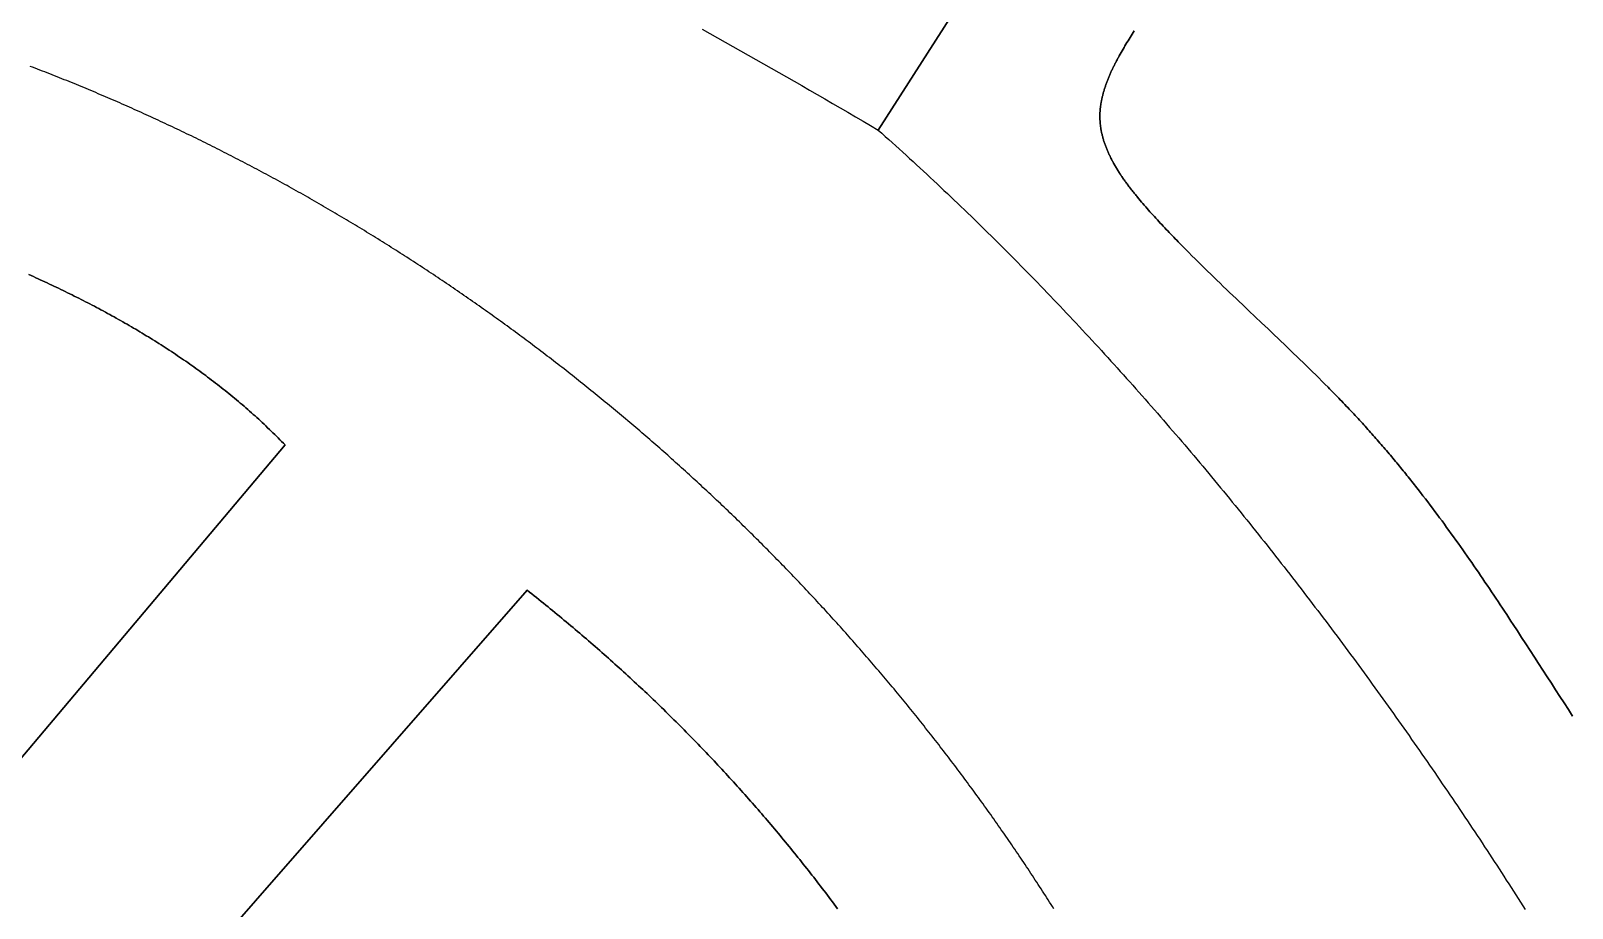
# Model space of a CAD drawing. Header units: millimetres. Extents: x -97041 to 275168, y -12500 to 263793.
# Drawn here: x 86904 to 124307, y 129724 to 151008 of the extents above; entities that cross this region are included whole.
import ezdxf

# ---------------------------------------------------------------- set-up
doc = ezdxf.new("R2010")
doc.units = ezdxf.units.MM
doc.layers.add('CLOSED_AREAS', color=7, linetype='Continuous')
doc.layers.add('REGION_HOLES', color=7, linetype='Continuous')

msp = doc.modelspace()

# ---------------------------------------------------------------- linework, layer by layer
at = {"layer": 'CLOSED_AREAS'}
for points in [[(103195.826, 151047.732), (103382.642, 150943.799), (103569.354, 150839.614), (103755.964, 150735.181), (103942.472, 150630.502), (104128.879, 150525.58), (104315.186, 150420.418), (104501.395, 150315.017), (104687.506, 150209.381), (104873.521, 150103.512), (105059.44, 149997.412), (105245.265, 149891.085), (105430.996, 149784.532), (105616.636, 149677.757), (105802.184, 149570.762), (105987.642, 149463.549), (106173.011, 149356.121), (106358.292, 149248.481), (106543.486, 149140.63), (106728.594, 149032.573), (106913.618, 148924.311), (107098.557, 148815.846), (107283.414, 148707.183), (107468.19, 148598.322), (134201.851, 190314.585)], [(134201.851, 190314.585), (107468.19, 148598.322), (107553.314, 148522.674), (107638.309, 148446.884), (107723.174, 148370.951), (107807.909, 148294.877), (107892.514, 148218.663), (107976.989, 148142.309), (108061.335, 148065.816), (108145.551, 147989.184), (108229.637, 147912.415), (108313.593, 147835.508), (108397.419, 147758.466), (108481.116, 147681.288), (108564.684, 147603.975), (108648.122, 147526.528), (108731.43, 147448.947), (108814.608, 147371.234), (108897.657, 147293.389), (108980.577, 147215.413), (109063.367, 147137.306), (109146.028, 147059.07), (109228.559, 146980.705), (109310.961, 146902.211), (109393.234, 146823.589), (109475.377, 146744.841), (109557.391, 146665.967), (109639.276, 146586.967), (109721.031, 146507.842), (109802.657, 146428.593), (109884.154, 146349.221), (109965.522, 146269.727), (110046.761, 146190.111), (110127.871, 146110.373), (110208.851, 146030.515), (110289.703, 145950.538), (110370.425, 145870.441), (110451.019, 145790.227), (110531.483, 145709.894), (110611.819, 145629.445), (110692.025, 145548.88), (110772.103, 145468.2), (110852.052, 145387.405), (110931.872, 145306.496), (111011.563, 145225.473), (111091.126, 145144.339), (111170.56, 145063.092), (111249.865, 144981.735), (111329.041, 144900.267), (111408.089, 144818.69), (111487.008, 144737.004), (111565.798, 144655.209), (111644.46, 144573.307), (111722.993, 144491.299), (111801.398, 144409.185), (111879.674, 144326.965), (111957.822, 144244.64), (112035.841, 144162.212), (112113.732, 144079.681), (112191.494, 143997.048), (112269.128, 143914.312), (112346.634, 143831.476), (112424.011, 143748.54), (112501.26, 143665.504), (112578.381, 143582.369), (112655.374, 143499.136), (112732.238, 143415.806), (112808.975, 143332.38), (112885.583, 143248.857), (112962.063, 143165.239), (113038.415, 143081.527), (113114.638, 142997.721), (113190.734, 142913.822), (113266.702, 142829.831), (113342.542, 142745.748), (113418.254, 142661.574), (113493.837, 142577.31), (113569.293, 142492.957), (113644.621, 142408.515), (113719.822, 142323.985), (113794.894, 142239.368), (113869.839, 142154.664), (113944.656, 142069.875), (114019.345, 141985), (114093.906, 141900.041), (114168.34, 141814.999), (114242.646, 141729.873), (114316.824, 141644.666), (114390.875, 141559.376), (114464.798, 141474.006), (114538.594, 141388.556), (114612.262, 141303.027), (114685.803, 141217.419), (114759.216, 141131.733), (114832.502, 141045.97), (114905.66, 140960.131), (114978.691, 140874.216), (115051.595, 140788.226), (115124.371, 140702.161), (115197.02, 140616.023), (115269.542, 140529.813), (115341.936, 140443.53), (115414.203, 140357.176), (115486.343, 140270.751), (115558.356, 140184.256), (115630.242, 140097.691), (115702.001, 140011.059), (115773.632, 139924.358), (115845.136, 139837.591), (115916.514, 139750.757), (115987.764, 139663.858), (116058.888, 139576.893), (116129.884, 139489.865), (116200.754, 139402.772), (116271.496, 139315.618), (116342.112, 139228.401), (116412.601, 139141.123), (116482.963, 139053.784), (116553.199, 138966.385), (116623.307, 138878.928), (116693.289, 138791.412), (116763.144, 138703.838), (116832.873, 138616.207), (116902.475, 138528.52), (116971.95, 138440.777), (117041.299, 138352.98), (117110.521, 138265.128), (117179.616, 138177.223), (117248.585, 138089.266), (117317.428, 138001.256), (117386.144, 137913.196), (117454.733, 137825.084), (117523.197, 137736.923), (117591.534, 137648.713), (117659.744, 137560.455), (117727.828, 137472.149), (117795.786, 137383.796), (117863.618, 137295.397), (117931.323, 137206.953), (117998.902, 137118.463), (118066.355, 137029.93), (118133.682, 136941.354), (118200.883, 136852.735), (118267.958, 136764.074), (118334.906, 136675.372), (118401.729, 136586.629), (118468.425, 136497.847), (118534.995, 136409.026), (118601.44, 136320.166), (118667.758, 136231.27), (118733.951, 136142.336), (118800.018, 136053.366), (118865.959, 135964.361), (118931.774, 135875.321), (118997.463, 135786.248), (119063.027, 135697.141), (119128.464, 135608.001), (119193.776, 135518.83), (119258.963, 135429.628), (119324.023, 135340.396), (119388.958, 135251.134), (119453.768, 135161.843), (119518.452, 135072.524), (119583.01, 134983.177), (119647.443, 134893.804), (119711.75, 134804.405), (119775.932, 134714.98), (119839.988, 134625.531), (119903.919, 134536.058), (119967.725, 134446.562), (120031.405, 134357.044), (120094.959, 134267.504), (120158.389, 134177.943), (120221.693, 134088.362), (120284.872, 133998.761), (120347.926, 133909.141), (120410.854, 133819.504), (120473.658, 133729.849), (120536.336, 133640.177), (120598.889, 133550.49), (120661.317, 133460.787), (120723.62, 133371.07), (120785.798, 133281.339), (120847.851, 133191.595), (120909.779, 133101.839), (120971.582, 133012.072), (121033.26, 132922.293), (121094.813, 132832.504), (121156.241, 132742.706), (121217.544, 132652.899), (121278.723, 132563.085), (121339.777, 132473.263), (121400.706, 132383.434), (121461.51, 132293.6), (121522.19, 132203.76), (121582.744, 132113.916), (121643.175, 132024.069), (121703.48, 131934.218), (121763.661, 131844.366), (121823.718, 131754.511), (121883.65, 131664.656), (121943.457, 131574.801), (122003.14, 131484.947), (122062.698, 131395.094), (122122.132, 131305.244), (122181.442, 131215.396), (122240.627, 131125.551), (122299.688, 131035.711), (122358.624, 130945.876), (122417.436, 130856.047), (122476.124, 130766.224), (122534.688, 130676.408), (122593.128, 130586.6), (122651.443, 130496.801), (122709.634, 130407.01), (122767.701, 130317.231), (122825.644, 130227.461), (122883.463, 130137.704), (122941.157, 130047.958), (122998.728, 129958.226), (123056.175, 129868.507), (123113.497, 129778.802), (123170.696, 129689.112)], [(124318.138, 134385.083), (124214.51, 134543.866), (124111.119, 134702.729), (124007.925, 134861.655), (123904.887, 135020.628), (123801.964, 135179.631), (123699.117, 135338.649), (123493.487, 135656.66), (123390.625, 135815.622), (123287.676, 135974.532), (123184.601, 136133.374), (123081.359, 136292.132), (122977.911, 136450.79), (122874.216, 136609.33), (122822.263, 136688.551), (122770.233, 136767.737), (122718.121, 136846.885), (122665.922, 136925.994), (122613.631, 137005.062), (122561.243, 137084.086), (122508.753, 137163.064), (122456.156, 137241.994), (122403.446, 137320.875), (122350.619, 137399.704), (122297.67, 137478.479), (122244.594, 137557.198), (122191.385, 137635.86), (122138.039, 137714.461), (122084.551, 137793.001), (122030.915, 137871.476), (121977.126, 137949.885), (121923.18, 138028.226), (121869.072, 138106.497), (121814.795, 138184.696), (121760.346, 138262.82), (121705.719, 138340.868), (121650.91, 138418.838), (121595.913, 138496.727), (121540.722, 138574.533), (121485.334, 138652.255), (121429.743, 138729.891), (121373.944, 138807.438), (121317.933, 138884.894), (121261.703, 138962.257), (121205.249, 139039.526), (121148.568, 139116.698), (121091.654, 139193.771), (121034.501, 139270.743), (120977.105, 139347.612), (120919.461, 139424.376), (120861.564, 139501.033), (120803.408, 139577.581), (120744.988, 139654.017), (120686.301, 139730.341), (120627.339, 139806.549), (120568.1, 139882.64), (120538.374, 139920.64), (120508.576, 139958.611), (120478.707, 139996.551), (120448.764, 140034.461), (120418.748, 140072.34), (120388.658, 140110.188), (120358.494, 140148.004), (120328.254, 140185.789), (120297.938, 140223.542), (120267.546, 140261.262), (120237.076, 140298.951), (120206.529, 140336.606), (120175.903, 140374.229), (120145.198, 140411.819), (120114.414, 140449.375), (120083.549, 140486.897), (120052.603, 140524.386), (120021.575, 140561.84), (119990.466, 140599.26), (119959.273, 140636.645), (119927.997, 140673.995), (119896.637, 140711.31), (119865.192, 140748.59), (119833.661, 140785.834), (119802.045, 140823.042), (119770.342, 140860.213), (119738.551, 140897.348), (119706.673, 140934.447), (119674.706, 140971.508), (119642.65, 141008.532), (119610.505, 141045.518), (119578.268, 141082.467), (119545.941, 141119.378), (119513.522, 141156.25), (119481.011, 141193.084), (119448.407, 141229.879), (119415.709, 141266.635), (119382.917, 141303.352), (119350.03, 141340.029), (119317.048, 141376.667), (119283.97, 141413.264), (119250.794, 141449.821), (119217.522, 141486.337), (119184.152, 141522.813), (119148.787, 141561.307), (119113.314, 141599.755), (119077.734, 141638.159), (119042.049, 141676.52), (119006.261, 141714.837), (118970.371, 141753.111), (118934.381, 141791.343), (118898.293, 141829.535), (118862.108, 141867.685), (118825.828, 141905.795), (118789.455, 141943.867), (118752.991, 141981.899), (118716.436, 142019.893), (118679.793, 142057.85), (118643.064, 142095.77), (118606.249, 142133.655), (118569.352, 142171.503), (118532.372, 142209.317), (118495.314, 142247.097), (118458.176, 142284.843), (118420.963, 142322.557), (118383.674, 142360.238), (118308.88, 142435.507), (118233.806, 142510.655), (118158.466, 142585.688), (118082.875, 142660.61), (118007.044, 142735.427), (117930.989, 142810.144), (117854.721, 142884.767), (117778.255, 142959.3), (117701.604, 143033.749), (117624.781, 143108.119), (117547.8, 143182.415), (117470.675, 143256.643), (117393.418, 143330.808), (117316.043, 143404.914), (117238.564, 143478.968), (117160.994, 143552.974), (117083.346, 143626.938), (116927.872, 143774.759), (116772.249, 143922.474), (116460.987, 144217.75), (116305.562, 144365.396), (116227.949, 144439.239), (116150.419, 144513.102), (116072.987, 144586.991), (115995.665, 144660.911), (115918.467, 144734.867), (115841.407, 144808.865), (115764.497, 144882.908), (115687.752, 144957.004), (115611.185, 145031.157), (115534.809, 145105.371), (115458.637, 145179.654), (115382.684, 145254.009), (115306.962, 145328.442), (115231.485, 145402.958), (115156.267, 145477.562), (115081.321, 145552.26), (115006.66, 145627.057), (114932.297, 145701.958), (114895.232, 145739.449), (114858.247, 145776.968), (114821.343, 145814.516), (114784.522, 145852.093), (114747.787, 145889.7), (114711.137, 145927.337), (114674.576, 145965.006), (114638.104, 146002.707), (114601.724, 146040.44), (114565.437, 146078.207), (114529.245, 146116.007), (114493.149, 146153.842), (114457.152, 146191.712), (114421.254, 146229.618), (114385.458, 146267.56), (114349.766, 146305.539), (114313.283, 146344.516), (114276.925, 146383.533), (114240.705, 146422.591), (114204.637, 146461.688), (114168.736, 146500.827), (114133.014, 146540.006), (114097.486, 146579.226), (114062.167, 146618.489), (114027.069, 146657.792), (113992.207, 146697.138), (113957.595, 146736.526), (113923.247, 146775.956), (113889.177, 146815.429), (113855.398, 146854.945), (113821.925, 146894.505), (113788.772, 146934.108), (113755.952, 146973.754), (113739.672, 146993.594), (113723.48, 147013.444), (113707.379, 147033.306), (113691.369, 147053.179), (113675.454, 147073.063), (113659.634, 147092.958), (113643.912, 147112.865), (113628.288, 147132.782), (113612.766, 147152.711), (113597.346, 147172.651), (113582.03, 147192.603), (113566.821, 147212.565), (113551.719, 147232.539), (113536.727, 147252.525), (113521.846, 147272.522), (113507.079, 147292.53), (113492.426, 147312.55), (113477.889, 147332.581), (113463.471, 147352.624), (113449.173, 147372.679), (113434.997, 147392.745), (113420.944, 147412.823), (113407.017, 147432.912), (113393.216, 147453.014), (113379.545, 147473.126), (113366.003, 147493.251), (113352.595, 147513.388), (113339.32, 147533.536), (113326.18, 147553.696), (113313.179, 147573.869), (113300.316, 147594.053), (113287.595, 147614.249), (113275.016, 147634.457), (113262.582, 147654.677), (113250.293, 147674.909), (113238.153, 147695.153), (113226.163, 147715.409), (113214.324, 147735.678), (113202.638, 147755.959), (113191.107, 147776.252), (113179.733, 147796.557), (113168.517, 147816.874), (113157.461, 147837.204), (113146.567, 147857.546), (113135.837, 147877.9), (113125.272, 147898.267), (113114.875, 147918.646), (113104.646, 147939.038), (113094.588, 147959.442), (113084.702, 147979.859), (113074.991, 148000.288), (113065.455, 148020.73), (113056.097, 148041.185), (113046.918, 148061.652), (113037.92, 148082.132), (113029.106, 148102.624), (113020.475, 148123.13), (113012.032, 148143.648), (113003.776, 148164.179), (112995.71, 148184.722), (112987.835, 148205.279), (112980.154, 148225.849), (112972.668, 148246.431), (112965.379, 148267.027), (112958.288, 148287.635), (112951.398, 148308.256), (112944.709, 148328.891), (112938.225, 148349.539), (112931.946, 148370.199), (112925.874, 148390.873), (112920.011, 148411.56), (112914.359, 148432.261), (112908.919, 148452.974), (112903.694, 148473.701), (112898.685, 148494.441), (112893.893, 148515.194), (112889.321, 148535.961), (112884.97, 148556.742), (112880.842, 148577.535), (112876.939, 148598.342), (112873.262, 148619.163), (112869.814, 148639.997), (112866.595, 148660.845), (112863.608, 148681.706), (112860.855, 148702.581), (112858.337, 148723.47), (112856.055, 148744.372), (112854.013, 148765.288), (112852.21, 148786.218), (112850.65, 148807.161), (112849.334, 148828.119), (112848.263, 148849.09), (112847.44, 148870.075), (112846.866, 148891.074), (112846.557, 148910.624), (112846.463, 148930.185), (112846.583, 148949.758), (112846.915, 148969.344), (112847.457, 148988.94), (112848.208, 149008.549), (112849.165, 149028.169), (112850.328, 149047.8), (112851.694, 149067.443), (112853.262, 149087.097), (112855.029, 149106.762), (112856.995, 149126.437), (112859.158, 149146.124), (112861.515, 149165.822), (112864.066, 149185.53), (112866.807, 149205.249), (112869.739, 149224.979), (112872.858, 149244.719), (112876.164, 149264.469), (112879.654, 149284.23), (112883.326, 149304.001), (112887.18, 149323.781), (112891.213, 149343.572), (112895.424, 149363.373), (112899.811, 149383.183), (112904.372, 149403.003), (112909.105, 149422.833), (112914.009, 149442.672), (112919.082, 149462.52), (112924.322, 149482.378), (112929.728, 149502.245), (112935.298, 149522.121), (112941.029, 149542.006), (112946.922, 149561.9), (112952.972, 149581.803), (112959.18, 149601.714), (112965.543, 149621.634), (112972.06, 149641.563), (112978.728, 149661.5), (112985.547, 149681.445), (112992.514, 149701.399), (112999.627, 149721.361), (113006.885, 149741.331), (113014.287, 149761.308), (113021.83, 149781.294), (113029.513, 149801.287), (113037.334, 149821.288), (113045.291, 149841.297), (113053.383, 149861.313), (113061.607, 149881.336), (113069.963, 149901.367), (113078.449, 149921.405), (113087.062, 149941.45), (113095.8, 149961.502), (113104.664, 149981.561), (113113.65, 150001.626), (113122.756, 150021.699), (113131.982, 150041.778), (113141.325, 150061.863), (113150.784, 150081.955), (113160.357, 150102.053), (113170.042, 150122.158), (113179.837, 150142.268), (113189.742, 150162.385), (113199.753, 150182.508), (113209.87, 150202.636), (113220.091, 150222.77), (113230.413, 150242.91), (113240.835, 150263.055), (113251.356, 150283.206), (113261.974, 150303.362), (113272.687, 150323.524), (113283.493, 150343.69), (113294.391, 150363.862), (113305.379, 150384.039), (113316.454, 150404.22), (113338.863, 150444.597), (113361.605, 150484.993), (113384.664, 150525.407), (113408.028, 150565.837), (113431.682, 150606.283), (113455.613, 150646.745), (113479.808, 150687.221), (113504.252, 150727.711), (113528.932, 150768.214), (113553.833, 150808.729), (113578.943, 150849.256), (113604.247, 150889.794), (113629.732, 150930.341), (113655.383, 150970.898), (113681.188, 151011.463)], [(113681.188, 151011.463), (113655.383, 150970.898), (113629.732, 150930.341), (113604.247, 150889.794), (113578.943, 150849.256), (113553.833, 150808.729), (113528.932, 150768.214), (113504.252, 150727.711), (113479.808, 150687.221), (113455.613, 150646.745), (113431.682, 150606.283), (113408.028, 150565.837), (113384.664, 150525.407), (113361.605, 150484.993), (113338.863, 150444.597), (113316.454, 150404.22), (113305.379, 150384.039), (113294.391, 150363.862), (113283.493, 150343.69), (113272.687, 150323.524), (113261.974, 150303.362), (113251.356, 150283.206), (113240.835, 150263.055), (113230.413, 150242.91), (113220.091, 150222.77), (113209.87, 150202.636), (113199.753, 150182.508), (113189.742, 150162.385), (113179.837, 150142.268), (113170.042, 150122.158), (113160.357, 150102.053), (113150.784, 150081.955), (113141.325, 150061.863), (113131.982, 150041.778), (113122.756, 150021.699), (113113.65, 150001.626), (113104.664, 149981.561), (113095.8, 149961.502), (113087.062, 149941.45), (113078.449, 149921.405), (113069.963, 149901.367), (113061.607, 149881.336), (113053.383, 149861.313), (113045.291, 149841.297), (113037.334, 149821.288), (113029.513, 149801.287), (113021.83, 149781.294), (113014.287, 149761.308), (113006.885, 149741.331), (112999.627, 149721.361), (112992.514, 149701.399), (112985.547, 149681.445), (112978.728, 149661.5), (112972.06, 149641.563), (112965.543, 149621.634), (112959.18, 149601.714), (112952.972, 149581.803), (112946.922, 149561.9), (112941.029, 149542.006), (112935.298, 149522.121), (112929.728, 149502.245), (112924.322, 149482.378), (112919.082, 149462.52), (112914.009, 149442.672), (112909.105, 149422.833), (112904.372, 149403.003), (112899.811, 149383.183), (112895.424, 149363.373), (112891.213, 149343.572), (112887.18, 149323.781), (112883.326, 149304.001), (112879.654, 149284.23), (112876.164, 149264.469), (112872.858, 149244.719), (112869.739, 149224.979), (112866.807, 149205.249), (112864.066, 149185.53), (112861.515, 149165.822), (112859.158, 149146.124), (112856.995, 149126.437), (112855.029, 149106.762), (112853.262, 149087.097), (112851.694, 149067.443), (112850.328, 149047.8), (112849.165, 149028.169), (112848.208, 149008.549), (112847.457, 148988.94), (112846.915, 148969.344), (112846.583, 148949.758), (112846.463, 148930.185), (112846.557, 148910.624), (112846.866, 148891.074), (112847.44, 148870.075), (112848.263, 148849.09), (112849.334, 148828.119), (112850.65, 148807.161), (112852.21, 148786.218), (112854.013, 148765.288), (112856.055, 148744.372), (112858.337, 148723.47), (112860.855, 148702.581), (112863.608, 148681.706), (112866.595, 148660.845), (112869.814, 148639.997), (112873.262, 148619.163), (112876.939, 148598.342), (112880.842, 148577.535), (112884.97, 148556.742), (112889.321, 148535.961), (112893.893, 148515.194), (112898.685, 148494.441), (112903.694, 148473.701), (112908.919, 148452.974), (112914.359, 148432.261), (112920.011, 148411.56), (112925.874, 148390.873), (112931.946, 148370.199), (112938.225, 148349.539), (112944.709, 148328.891), (112951.398, 148308.256), (112958.288, 148287.635), (112965.379, 148267.027), (112972.668, 148246.431), (112980.154, 148225.849), (112987.835, 148205.279), (112995.71, 148184.722), (113003.776, 148164.179), (113012.032, 148143.648), (113020.475, 148123.13), (113029.106, 148102.624), (113037.92, 148082.132), (113046.918, 148061.652), (113056.097, 148041.185), (113065.455, 148020.73), (113074.991, 148000.288), (113084.702, 147979.859), (113094.588, 147959.442), (113104.646, 147939.038), (113114.875, 147918.646), (113125.272, 147898.267), (113135.837, 147877.9), (113146.567, 147857.546), (113157.461, 147837.204), (113168.517, 147816.874), (113179.733, 147796.557), (113191.107, 147776.252), (113202.638, 147755.959), (113214.324, 147735.678), (113226.163, 147715.409), (113238.153, 147695.153), (113250.293, 147674.909), (113262.582, 147654.677), (113275.016, 147634.457), (113287.595, 147614.249), (113300.316, 147594.053), (113313.179, 147573.869), (113326.18, 147553.696), (113339.32, 147533.536), (113352.595, 147513.388), (113366.003, 147493.251), (113379.545, 147473.126), (113393.216, 147453.014), (113407.017, 147432.912), (113420.944, 147412.823), (113434.997, 147392.745), (113449.173, 147372.679), (113463.471, 147352.624), (113477.889, 147332.581), (113492.426, 147312.55), (113507.079, 147292.53), (113521.846, 147272.522), (113536.727, 147252.525), (113551.719, 147232.539), (113566.821, 147212.565), (113582.03, 147192.603), (113597.346, 147172.651), (113612.766, 147152.711), (113628.288, 147132.782), (113643.912, 147112.865), (113659.634, 147092.958), (113675.454, 147073.063), (113691.369, 147053.179), (113707.379, 147033.306), (113723.48, 147013.444), (113739.672, 146993.594), (113755.952, 146973.754), (113788.772, 146934.108), (113821.925, 146894.505), (113855.398, 146854.945), (113889.177, 146815.429), (113923.247, 146775.956), (113957.595, 146736.526), (113992.207, 146697.138), (114027.069, 146657.792), (114062.167, 146618.489), (114097.486, 146579.226), (114133.014, 146540.006), (114168.736, 146500.827), (114204.637, 146461.688), (114240.705, 146422.591), (114276.925, 146383.533), (114313.283, 146344.516), (114349.766, 146305.539), (114385.458, 146267.56), (114421.254, 146229.618), (114457.152, 146191.712), (114493.149, 146153.842), (114529.245, 146116.007), (114565.437, 146078.207), (114601.724, 146040.44), (114638.104, 146002.707), (114674.576, 145965.006), (114711.137, 145927.337), (114747.787, 145889.7), (114784.522, 145852.093), (114821.343, 145814.516), (114858.247, 145776.968), (114895.232, 145739.449), (114932.297, 145701.958), (115006.66, 145627.057), (115081.321, 145552.26), (115156.267, 145477.562), (115231.485, 145402.958), (115306.962, 145328.442), (115382.684, 145254.009), (115458.637, 145179.654), (115534.809, 145105.371), (115611.185, 145031.157), (115687.752, 144957.004), (115764.497, 144882.908), (115841.407, 144808.865), (115918.467, 144734.867), (115995.665, 144660.911), (116072.987, 144586.991), (116150.419, 144513.102), (116227.949, 144439.239), (116305.562, 144365.396), (116460.987, 144217.75), (116772.249, 143922.474), (116927.872, 143774.759), (117083.346, 143626.938), (117160.994, 143552.974), (117238.564, 143478.968), (117316.043, 143404.914), (117393.418, 143330.808), (117470.675, 143256.643), (117547.8, 143182.415), (117624.781, 143108.119), (117701.604, 143033.749), (117778.255, 142959.3), (117854.721, 142884.767), (117930.989, 142810.144), (118007.044, 142735.427), (118082.875, 142660.61), (118158.466, 142585.688), (118233.806, 142510.655), (118308.88, 142435.507), (118383.674, 142360.238), (118420.963, 142322.557), (118458.176, 142284.843), (118495.314, 142247.097), (118532.372, 142209.317), (118569.352, 142171.503), (118606.249, 142133.655), (118643.064, 142095.77), (118679.793, 142057.85), (118716.436, 142019.893), (118752.991, 141981.899), (118789.455, 141943.867), (118825.828, 141905.795), (118862.108, 141867.685), (118898.293, 141829.535), (118934.381, 141791.343), (118970.371, 141753.111), (119006.261, 141714.837), (119042.049, 141676.52), (119077.734, 141638.159), (119113.314, 141599.755), (119148.787, 141561.307), (119184.152, 141522.813), (119217.522, 141486.337), (119250.794, 141449.821), (119283.97, 141413.264), (119317.048, 141376.667), (119350.03, 141340.029), (119382.917, 141303.352), (119415.709, 141266.635), (119448.407, 141229.879), (119481.011, 141193.084), (119513.522, 141156.25), (119545.941, 141119.378), (119578.268, 141082.467), (119610.505, 141045.518), (119642.65, 141008.532), (119674.706, 140971.508), (119706.673, 140934.447), (119738.551, 140897.348), (119770.342, 140860.213), (119802.045, 140823.042), (119833.661, 140785.834), (119865.192, 140748.59), (119896.637, 140711.31), (119927.997, 140673.995), (119959.273, 140636.645), (119990.466, 140599.26), (120021.575, 140561.84), (120052.603, 140524.386), (120083.549, 140486.897), (120114.414, 140449.375), (120145.198, 140411.819), (120175.903, 140374.229), (120206.529, 140336.606), (120237.076, 140298.951), (120267.546, 140261.262), (120297.938, 140223.542), (120328.254, 140185.789), (120358.494, 140148.004), (120388.658, 140110.188), (120418.748, 140072.34), (120448.764, 140034.461), (120478.707, 139996.551), (120508.576, 139958.611), (120538.374, 139920.64), (120568.1, 139882.64), (120627.339, 139806.549), (120686.301, 139730.341), (120744.988, 139654.017), (120803.408, 139577.581), (120861.564, 139501.033), (120919.461, 139424.376), (120977.105, 139347.612), (121034.501, 139270.743), (121091.654, 139193.771), (121148.568, 139116.698), (121205.249, 139039.526), (121261.703, 138962.257), (121317.933, 138884.894), (121373.944, 138807.438), (121429.743, 138729.891), (121485.334, 138652.255), (121540.722, 138574.533), (121595.913, 138496.727), (121650.91, 138418.838), (121705.719, 138340.868), (121760.346, 138262.82), (121814.795, 138184.696), (121869.072, 138106.497), (121923.18, 138028.226), (121977.126, 137949.885), (122030.915, 137871.476), (122084.551, 137793.001), (122138.039, 137714.461), (122191.385, 137635.86), (122244.594, 137557.198), (122297.67, 137478.479), (122350.619, 137399.704), (122403.446, 137320.875), (122456.156, 137241.994), (122508.753, 137163.064), (122561.243, 137084.086), (122613.631, 137005.062), (122665.922, 136925.994), (122718.121, 136846.885), (122770.233, 136767.737), (122822.263, 136688.551), (122874.216, 136609.33), (122977.911, 136450.79), (123081.359, 136292.132), (123184.601, 136133.374), (123287.676, 135974.532), (123390.625, 135815.622), (123493.487, 135656.66), (123699.117, 135338.649), (123801.964, 135179.631), (123904.887, 135020.628), (124007.925, 134861.655), (124111.119, 134702.729), (124214.51, 134543.866), (124318.138, 134385.083)], [(111729.547, 129707.493), (111695.365, 129761.547), (111661.111, 129815.559), (111626.787, 129869.529), (111592.391, 129923.457), (111557.925, 129977.343), (111523.388, 130031.187), (111488.78, 130084.988), (111454.102, 130138.747), (111419.353, 130192.463), (111384.534, 130246.137), (111349.644, 130299.768), (111314.684, 130353.356), (111279.654, 130406.902), (111244.554, 130460.405), (111209.384, 130513.864), (111174.144, 130567.281), (111138.834, 130620.655), (111103.455, 130673.985), (111068.005, 130727.272), (111032.487, 130780.516), (110996.898, 130833.716), (110961.241, 130886.873), (110925.514, 130939.986), (110889.718, 130993.056), (110853.852, 131046.082), (110817.918, 131099.064), (110781.915, 131152.002), (110745.843, 131204.896), (110709.702, 131257.747), (110673.492, 131310.553), (110637.214, 131363.315), (110600.867, 131416.032), (110564.451, 131468.705), (110527.968, 131521.334), (110491.416, 131573.919), (110454.796, 131626.458), (110418.107, 131678.953), (110381.351, 131731.404), (110344.527, 131783.809), (110307.635, 131836.17), (110270.675, 131888.485), (110233.647, 131940.756), (110196.552, 131992.981), (110159.389, 132045.161), (110122.159, 132097.296), (110084.862, 132149.386), (110047.497, 132201.43), (110010.065, 132253.429), (109972.567, 132305.382), (109935.001, 132357.289), (109897.368, 132409.15), (109859.668, 132460.966), (109821.902, 132512.736), (109784.069, 132564.46), (109746.169, 132616.138), (109708.203, 132667.769), (109670.17, 132719.355), (109632.071, 132770.894), (109593.906, 132822.387), (109555.675, 132873.833), (109517.378, 132925.233), (109479.015, 132976.586), (109440.585, 133027.892), (109402.091, 133079.152), (109363.53, 133130.365), (109324.904, 133181.531), (109286.212, 133232.65), (109247.455, 133283.722), (109208.632, 133334.746), (109169.744, 133385.724), (109130.791, 133436.654), (109091.772, 133487.537), (109052.689, 133538.372), (109013.541, 133589.16), (108974.328, 133639.9), (108935.05, 133690.593), (108895.707, 133741.237), (108856.3, 133791.834), (108816.829, 133842.383), (108777.292, 133892.884), (108737.692, 133943.337), (108698.027, 133993.742), (108658.298, 134044.098), (108618.505, 134094.406), (108578.648, 134144.666), (108538.727, 134194.877), (108498.743, 134245.04), (108458.694, 134295.154), (108418.582, 134345.22), (108378.406, 134395.236), (108338.167, 134445.204), (108297.864, 134495.123), (108257.498, 134544.993), (108217.069, 134594.813), (108176.577, 134644.585), (108136.021, 134694.307), (108095.403, 134743.98), (108054.722, 134793.604), (108013.978, 134843.178), (107973.171, 134892.703), (107932.301, 134942.177), (107891.369, 134991.603), (107850.375, 135040.978), (107809.318, 135090.304), (107768.199, 135139.579), (107727.017, 135188.805), (107685.774, 135237.98), (107644.468, 135287.105), (107603.101, 135336.18), (107561.672, 135385.205), (107520.181, 135434.179), (107478.628, 135483.103), (107437.013, 135531.976), (107395.337, 135580.799), (107353.6, 135629.571), (107311.801, 135678.292), (107269.941, 135726.962), (107228.02, 135775.581), (107186.038, 135824.149), (107143.994, 135872.666), (107101.89, 135921.132), (107059.725, 135969.547), (107017.499, 136017.91), (106975.213, 136066.222), (106932.866, 136114.482), (106890.458, 136162.691), (106847.99, 136210.848), (106805.462, 136258.953), (106762.873, 136307.007), (106720.225, 136355.009), (106677.516, 136402.958), (106634.747, 136450.856), (106591.918, 136498.702), (106549.03, 136546.495), (106506.082, 136594.236), (106463.074, 136641.925), (106420.007, 136689.561), (106376.88, 136737.145), (106333.693, 136784.676), (106290.448, 136832.154), (106247.143, 136879.58), (106203.779, 136926.953), (106160.356, 136974.273), (106116.874, 137021.54), (106073.333, 137068.754), (106029.734, 137115.915), (105986.076, 137163.023), (105942.359, 137210.077), (105898.583, 137257.078), (105854.749, 137304.026), (105810.857, 137350.92), (105766.907, 137397.76), (105722.898, 137444.547), (105678.831, 137491.28), (105634.706, 137537.959), (105590.524, 137584.585), (105546.283, 137631.156), (105501.985, 137677.673), (105457.629, 137724.136), (105413.215, 137770.545), (105368.744, 137816.9), (105324.215, 137863.2), (105279.63, 137909.446), (105234.986, 137955.637), (105190.286, 138001.774), (105145.529, 138047.856), (105100.715, 138093.883), (105055.843, 138139.855), (105010.915, 138185.773), (104965.93, 138231.635), (104920.889, 138277.443), (104875.791, 138323.195), (104830.636, 138368.892), (104785.425, 138414.533), (104740.158, 138460.12), (104694.835, 138505.651), (104649.455, 138551.126), (104604.02, 138596.546), (104558.528, 138641.91), (104512.981, 138687.218), (104467.377, 138732.47), (104421.718, 138777.667), (104376.004, 138822.807), (104330.234, 138867.891), (104284.408, 138912.92), (104238.527, 138957.892), (104192.591, 139002.807), (104146.6, 139047.666), (104100.553, 139092.469), (104054.452, 139137.215), (104008.295, 139181.905), (103962.084, 139226.538), (103915.818, 139271.114), (103869.497, 139315.633), (103823.122, 139360.096), (103776.692, 139404.501), (103730.207, 139448.849), (103683.669, 139493.14), (103637.076, 139537.374), (103590.429, 139581.55), (103543.728, 139625.67), (103496.972, 139669.731), (103450.163, 139713.735), (103403.3, 139757.682), (103356.384, 139801.57), (103309.414, 139845.401), (103262.39, 139889.174), (103215.312, 139932.889), (103168.182, 139976.546), (103120.998, 140020.145), (103073.76, 140063.686), (103026.47, 140107.169), (102979.126, 140150.593), (102931.73, 140193.958), (102884.281, 140237.266), (102836.778, 140280.514), (102789.224, 140323.705), (102741.616, 140366.836), (102693.956, 140409.908), (102646.244, 140452.922), (102598.479, 140495.877), (102550.662, 140538.772), (102502.792, 140581.609), (102454.871, 140624.386), (102406.897, 140667.105), (102358.872, 140709.763), (102310.795, 140752.363), (102262.665, 140794.902), (102214.485, 140837.383), (102166.252, 140879.803), (102117.969, 140922.164), (102069.633, 140964.465), (102021.247, 141006.706), (101972.809, 141048.888), (101924.32, 141091.009), (101875.779, 141133.07), (101827.188, 141175.071), (101778.546, 141217.011), (101729.853, 141258.891), (101681.109, 141300.711), (101632.315, 141342.471), (101583.47, 141384.169), (101534.575, 141425.807), (101485.629, 141467.385), (101436.633, 141508.901), (101387.587, 141550.357), (101338.49, 141591.751), (101289.343, 141633.085), (101240.147, 141674.357), (101190.9, 141715.568), (101141.604, 141756.718), (101092.258, 141797.807), (101042.863, 141838.834), (100993.417, 141879.799), (100943.923, 141920.703), (100894.379, 141961.546), (100844.786, 142002.326), (100795.143, 142043.045), (100745.451, 142083.702), (100695.711, 142124.297), (100645.921, 142164.83), (100596.083, 142205.3), (100546.195, 142245.709), (100496.26, 142286.055), (100446.275, 142326.338), (100396.242, 142366.56), (100346.16, 142406.719), (100296.031, 142446.815), (100245.852, 142486.848), (100195.626, 142526.819), (100145.352, 142566.727), (100095.029, 142606.572), (100044.659, 142646.354), (99994.241, 142686.073), (99943.775, 142725.728), (99893.261, 142765.321), (99842.7, 142804.85), (99792.091, 142844.316), (99741.435, 142883.718), (99690.732, 142923.057), (99639.981, 142962.332), (99589.183, 143001.544), (99538.338, 143040.692), (99487.447, 143079.775), (99436.508, 143118.795), (99385.522, 143157.751), (99334.49, 143196.643), (99283.411, 143235.471), (99232.285, 143274.235), (99181.113, 143312.934), (99129.895, 143351.569), (99078.63, 143390.139), (99027.32, 143428.645), (98975.963, 143467.086), (98924.56, 143505.462), (98873.111, 143543.774), (98821.616, 143582.021), (98770.075, 143620.202), (98718.489, 143658.319), (98666.857, 143696.371), (98615.179, 143734.358), (98563.456, 143772.279), (98511.688, 143810.135), (98459.874, 143847.926), (98408.016, 143885.651), (98356.112, 143923.31), (98304.163, 143960.904), (98252.169, 143998.432), (98200.13, 144035.895), (98148.047, 144073.291), (98095.919, 144110.622), (98043.746, 144147.887), (97991.529, 144185.085), (97939.267, 144222.218), (97886.961, 144259.284), (97834.611, 144296.283), (97782.217, 144333.217), (97729.779, 144370.083), (97677.296, 144406.884), (97624.77, 144443.617), (97572.2, 144480.284), (97519.586, 144516.884), (97466.928, 144553.418), (97414.227, 144589.884), (97361.483, 144626.283), (97308.695, 144662.615), (97255.863, 144698.88), (97202.989, 144735.078), (97150.071, 144771.208), (97097.111, 144807.271), (97044.107, 144843.266), (96991.061, 144879.194), (96937.971, 144915.054), (96884.839, 144950.847), (96831.665, 144986.571), (96778.448, 145022.228), (96725.188, 145057.817), (96671.886, 145093.337), (96618.542, 145128.79), (96565.155, 145164.175), (96511.727, 145199.491), (96458.256, 145234.738), (96404.744, 145269.918), (96351.189, 145305.029), (96297.593, 145340.071), (96243.956, 145375.044), (96190.276, 145409.949), (96136.555, 145444.785), (96082.793, 145479.552), (96028.989, 145514.251), (95975.144, 145548.88), (95921.258, 145583.44), (95867.331, 145617.93), (95813.363, 145652.352), (95759.354, 145686.704), (95705.304, 145720.987), (95651.213, 145755.2), (95597.082, 145789.343), (95542.91, 145823.417), (95488.698, 145857.421), (95434.445, 145891.356), (95380.152, 145925.22), (95325.819, 145959.014), (95271.445, 145992.739), (95217.032, 146026.393), (95162.579, 146059.977), (95108.085, 146093.491), (95053.552, 146126.934), (94998.979, 146160.307), (94944.367, 146193.609), (94889.715, 146226.841), (94835.023, 146260.002), (94780.292, 146293.092), (94725.522, 146326.112), (94670.713, 146359.06), (94615.865, 146391.938), (94560.977, 146424.744), (94506.051, 146457.48), (94451.085, 146490.144), (94396.081, 146522.736), (94341.039, 146555.258), (94285.957, 146587.708), (94230.838, 146620.086), (94175.679, 146652.393), (94120.483, 146684.628), (94065.248, 146716.791), (94009.975, 146748.883), (93954.664, 146780.902), (93899.315, 146812.85), (93843.927, 146844.725), (93788.503, 146876.529), (93733.04, 146908.26), (93677.54, 146939.919), (93622.002, 146971.505), (93566.426, 147003.019), (93510.814, 147034.46), (93455.164, 147065.829), (93399.476, 147097.125), (93343.752, 147128.348), (93287.99, 147159.498), (93232.192, 147190.576), (93176.357, 147221.58), (93120.484, 147252.512), (93064.575, 147283.37), (93008.63, 147314.155), (92952.648, 147344.866), (92896.629, 147375.505), (92840.574, 147406.069), (92784.483, 147436.56), (92728.356, 147466.978), (92672.192, 147497.322), (92615.993, 147527.592), (92559.757, 147557.788), (92503.486, 147587.91), (92447.178, 147617.958), (92390.836, 147647.932), (92334.457, 147677.832), (92278.043, 147707.658), (92221.594, 147737.409), (92165.109, 147767.086), (92108.589, 147796.689), (92052.034, 147826.216), (91995.443, 147855.67), (91938.818, 147885.048), (91882.158, 147914.352), (91825.463, 147943.581), (91768.733, 147972.734), (91711.968, 148001.813), (91655.169, 148030.817), (91598.336, 148059.745), (91541.468, 148088.599), (91484.565, 148117.377), (91427.629, 148146.079), (91370.658, 148174.706), (91313.653, 148203.257), (91256.615, 148231.733), (91199.542, 148260.133), (91142.436, 148288.457), (91085.295, 148316.706), (91028.122, 148344.878), (90970.914, 148372.974), (90913.673, 148400.995), (90856.399, 148428.939), (90799.092, 148456.806), (90741.751, 148484.598), (90684.377, 148512.313), (90626.97, 148539.951), (90569.53, 148567.513), (90512.057, 148594.998), (90454.552, 148622.407), (90397.014, 148649.738), (90339.443, 148676.993), (90281.839, 148704.171), (90224.204, 148731.271), (90166.535, 148758.295), (90108.835, 148785.241), (90051.102, 148812.11), (89993.338, 148838.902), (89935.541, 148865.616), (89877.712, 148892.253), (89819.852, 148918.812), (89761.959, 148945.294), (89704.036, 148971.698), (89646.08, 148998.023), (89588.093, 149024.271), (89530.075, 149050.441), (89472.025, 149076.533), (89413.944, 149102.547), (89355.832, 149128.483), (89297.688, 149154.34), (89239.514, 149180.119), (89181.309, 149205.819), (89123.073, 149231.441), (89064.806, 149256.985), (89006.509, 149282.449), (88948.181, 149307.835), (88889.823, 149333.142), (88831.434, 149358.371), (88773.015, 149383.52), (88714.566, 149408.59), (88656.086, 149433.581), (88597.577, 149458.492), (88539.037, 149483.325), (88480.468, 149508.078), (88421.869, 149532.751), (88363.24, 149557.345), (88304.582, 149581.86), (88245.894, 149606.295), (88187.176, 149630.649), (88128.43, 149654.925), (88069.653, 149679.12), (88010.848, 149703.235), (87952.014, 149727.27), (87893.151, 149751.225), (87834.258, 149775.1), (87775.337, 149798.894), (87716.387, 149822.608), (87657.409, 149846.241), (87598.401, 149869.794), (87539.366, 149893.267), (87480.302, 149916.658), (87421.209, 149939.969), (87362.088, 149963.199), (87302.94, 149986.348), (87243.763, 150009.416), (87184.558, 150032.403), (87125.325, 150055.309), (87066.064, 150078.134), (87006.776, 150100.877), (86947.46, 150123.539), (86888.116, 150146.119)], [(85141.176, 131559.284), (93073.141, 140960.132), (93031.611, 141002.995), (92989.915, 141045.672), (92948.052, 141088.164), (92906.025, 141130.471), (92863.833, 141172.595), (92821.478, 141214.537), (92778.96, 141256.296), (92736.281, 141297.873), (92693.441, 141339.27), (92650.44, 141380.486), (92607.281, 141421.523), (92563.963, 141462.381), (92520.488, 141503.061), (92476.856, 141543.563), (92433.068, 141583.889), (92389.125, 141624.038), (92345.028, 141664.012), (92300.778, 141703.812), (92256.375, 141743.437), (92211.821, 141782.888), (92167.115, 141822.167), (92122.26, 141861.274), (92077.256, 141900.209), (92032.103, 141938.974), (91986.803, 141977.568), (91941.356, 142015.994), (91895.763, 142054.25), (91850.026, 142092.338), (91804.144, 142130.259), (91758.119, 142168.014), (91711.952, 142205.602), (91665.643, 142243.025), (91619.193, 142280.283), (91572.603, 142317.377), (91525.874, 142354.308), (91479.007, 142391.076), (91432.002, 142427.683), (91384.861, 142464.128), (91337.584, 142500.412), (91290.173, 142536.536), (91242.627, 142572.502), (91194.948, 142608.308), (91147.136, 142643.957), (91099.193, 142679.448), (91051.119, 142714.783), (91002.915, 142749.962), (90954.583, 142784.985), (90906.122, 142819.854), (90857.533, 142854.57), (90808.818, 142889.132), (90759.978, 142923.541), (90711.012, 142957.799), (90661.923, 142991.905), (90612.71, 143025.861), (90563.375, 143059.667), (90513.919, 143093.324), (90464.341, 143126.833), (90414.644, 143160.193), (90364.828, 143193.407), (90314.894, 143226.474), (90264.842, 143259.395), (90214.674, 143292.171), (90164.39, 143324.803), (90113.992, 143357.291), (90063.479, 143389.636), (90012.853, 143421.838), (89962.115, 143453.899), (89911.266, 143485.818), (89860.306, 143517.598), (89809.236, 143549.237), (89758.057, 143580.738), (89706.77, 143612.1), (89655.375, 143643.324), (89603.874, 143674.412), (89552.268, 143705.363), (89500.557, 143736.178), (89448.742, 143766.859), (89396.824, 143797.405), (89344.803, 143827.817), (89292.681, 143858.097), (89240.459, 143888.244), (89188.136, 143918.26), (89135.715, 143948.144), (89083.196, 143977.899), (89030.579, 144007.523), (88977.866, 144037.019), (88925.058, 144066.387), (88872.155, 144095.627), (88819.158, 144124.74), (88766.067, 144153.727), (88712.885, 144182.589), (88659.611, 144211.325), (88606.247, 144239.937), (88552.793, 144268.426), (88499.25, 144296.792), (88445.619, 144325.036), (88391.901, 144353.158), (88338.096, 144381.16), (88284.206, 144409.041), (88230.232, 144436.803), (88176.173, 144464.446), (88122.031, 144491.971), (88067.808, 144519.378), (88013.503, 144546.669), (87959.117, 144573.843), (87904.652, 144600.902), (87850.108, 144627.847), (87795.485, 144654.677), (87740.786, 144681.394), (87686.011, 144707.998), (87631.16, 144734.49), (87576.234, 144760.871), (87521.234, 144787.141), (87466.162, 144813.301), (87411.017, 144839.352), (87355.802, 144865.294), (87300.515, 144891.127), (87245.159, 144916.854), (87189.735, 144942.474), (87134.242, 144967.988), (87078.682, 144993.397), (87023.056, 145018.701), (86967.365, 145043.901), (86911.609, 145068.998), (86855.789, 145093.992)], [(106479.332, 129710.391), (106438.731, 129765.171), (106398.027, 129819.892), (106357.221, 129874.554), (106316.311, 129929.157), (106275.298, 129983.701), (106234.183, 130038.185), (106192.964, 130092.61), (106151.642, 130146.975), (106110.218, 130201.28), (106068.69, 130255.526), (106027.06, 130309.712), (105985.326, 130363.838), (105943.489, 130417.903), (105901.549, 130471.909), (105859.507, 130525.854), (105817.361, 130579.739), (105775.111, 130633.563), (105732.759, 130687.327), (105690.304, 130741.03), (105647.745, 130794.672), (105605.083, 130848.254), (105562.318, 130901.774), (105519.45, 130955.233), (105476.479, 131008.631), (105433.404, 131061.967), (105390.226, 131115.243), (105346.945, 131168.456), (105303.56, 131221.608), (105260.073, 131274.698), (105216.481, 131327.727), (105172.787, 131380.693), (105128.989, 131433.597), (105085.088, 131486.44), (105041.083, 131539.22), (104996.975, 131591.937), (104952.764, 131644.592), (104908.449, 131697.185), (104864.031, 131749.715), (104819.509, 131802.182), (104774.884, 131854.586), (104730.155, 131906.927), (104685.323, 131959.206), (104640.387, 132011.421), (104595.347, 132063.572), (104550.204, 132115.66), (104504.958, 132167.685), (104459.608, 132219.646), (104414.154, 132271.544), (104368.597, 132323.378), (104322.936, 132375.147), (104277.171, 132426.853), (104231.303, 132478.495), (104185.331, 132530.072), (104139.255, 132581.585), (104093.076, 132633.034), (104046.793, 132684.418), (104000.406, 132735.737), (103953.915, 132786.992), (103907.321, 132838.182), (103860.623, 132889.307), (103813.821, 132940.367), (103766.915, 132991.362), (103719.905, 133042.291), (103672.791, 133093.155), (103625.574, 133143.954), (103578.253, 133194.687), (103530.827, 133245.355), (103483.298, 133295.956), (103435.665, 133346.492), (103387.928, 133396.962), (103340.087, 133447.366), (103292.142, 133497.703), (103244.093, 133547.975), (103195.94, 133598.18), (103147.683, 133648.318), (103099.322, 133698.39), (103050.857, 133748.395), (103002.288, 133798.333), (102953.614, 133848.205), (102904.837, 133898.009), (102855.955, 133947.746), (102806.97, 133997.417), (102757.88, 134047.019), (102708.686, 134096.555), (102659.387, 134146.022), (102609.985, 134195.423), (102560.478, 134244.755), (102510.868, 134294.02), (102461.152, 134343.216), (102411.333, 134392.345), (102361.409, 134441.406), (102311.381, 134490.398), (102261.249, 134539.322), (102211.012, 134588.177), (102160.671, 134636.964), (102110.226, 134685.682), (102059.676, 134734.332), (102009.022, 134782.912), (101958.264, 134831.424), (101907.401, 134879.867), (101856.434, 134928.24), (101805.362, 134976.544), (101754.186, 135024.779), (101702.905, 135072.944), (101651.52, 135121.04), (101600.03, 135169.066), (101548.435, 135217.022), (101496.737, 135264.908), (101444.933, 135312.724), (101393.025, 135360.471), (101341.013, 135408.146), (101288.895, 135455.752), (101236.673, 135503.287), (101184.347, 135550.752), (101131.916, 135598.146), (101079.38, 135645.469), (101026.74, 135692.722), (100973.994, 135739.904), (100921.144, 135787.014), (100868.19, 135834.054), (100815.13, 135881.022), (100761.966, 135927.919), (100708.697, 135974.744), (100655.323, 136021.498), (100601.845, 136068.18), (100548.261, 136114.79), (100494.573, 136161.329), (100440.78, 136207.796), (100386.882, 136254.19), (100332.879, 136300.512), (100278.771, 136346.763), (100224.559, 136392.94), (100170.241, 136439.046), (100115.818, 136485.078), (100061.291, 136531.038), (100006.658, 136576.925), (99951.921, 136622.74), (99897.078, 136668.481), (99842.131, 136714.149), (99787.078, 136759.744), (99731.92, 136805.266), (99676.657, 136850.714), (99621.289, 136896.089), (99565.816, 136941.39), (99510.238, 136986.617), (99454.555, 137031.771), (99398.766, 137076.851), (99342.873, 137121.856), (99286.874, 137166.788), (99230.77, 137211.645), (99174.561, 137256.428), (99118.246, 137301.137), (99061.827, 137345.771), (99005.302, 137390.33), (98948.671, 137434.814), (90722.929, 128033.966)]]:
    msp.add_lwpolyline(points, dxfattribs=at)
at = {"layer": 'REGION_HOLES'}
for points in [[(86855.789, 145093.992), (86911.609, 145068.998), (86967.365, 145043.901), (87023.056, 145018.701), (87078.682, 144993.397), (87134.242, 144967.988), (87189.735, 144942.474), (87245.159, 144916.854), (87300.515, 144891.127), (87355.802, 144865.294), (87411.017, 144839.352), (87466.162, 144813.301), (87521.234, 144787.141), (87576.234, 144760.871), (87631.16, 144734.49), (87686.011, 144707.998), (87740.786, 144681.394), (87795.485, 144654.677), (87850.108, 144627.847), (87904.652, 144600.902), (87959.117, 144573.843), (88013.503, 144546.669), (88067.808, 144519.378), (88122.031, 144491.971), (88176.173, 144464.446), (88230.232, 144436.803), (88284.206, 144409.041), (88338.096, 144381.16), (88391.901, 144353.158), (88445.619, 144325.036), (88499.25, 144296.792), (88552.793, 144268.426), (88606.247, 144239.937), (88659.611, 144211.325), (88712.885, 144182.589), (88766.067, 144153.727), (88819.158, 144124.74), (88872.155, 144095.627), (88925.058, 144066.387), (88977.866, 144037.019), (89030.579, 144007.523), (89083.196, 143977.899), (89135.715, 143948.144), (89188.136, 143918.26), (89240.459, 143888.244), (89292.681, 143858.097), (89344.803, 143827.817), (89396.824, 143797.405), (89448.742, 143766.859), (89500.557, 143736.178), (89552.268, 143705.363), (89603.874, 143674.412), (89655.375, 143643.324), (89706.77, 143612.1), (89758.057, 143580.738), (89809.236, 143549.237), (89860.306, 143517.598), (89911.266, 143485.818), (89962.115, 143453.899), (90012.853, 143421.838), (90063.479, 143389.636), (90113.992, 143357.291), (90164.39, 143324.803), (90214.674, 143292.171), (90264.842, 143259.395), (90314.894, 143226.474), (90364.828, 143193.407), (90414.644, 143160.193), (90464.341, 143126.833), (90513.919, 143093.324), (90563.375, 143059.667), (90612.71, 143025.861), (90661.923, 142991.905), (90711.012, 142957.799), (90759.978, 142923.541), (90808.818, 142889.132), (90857.533, 142854.57), (90906.122, 142819.854), (90954.583, 142784.985), (91002.915, 142749.962), (91051.119, 142714.783), (91099.193, 142679.448), (91147.136, 142643.957), (91194.948, 142608.308), (91242.627, 142572.502), (91290.173, 142536.536), (91337.584, 142500.412), (91384.861, 142464.128), (91432.002, 142427.683), (91479.007, 142391.076), (91525.874, 142354.308), (91572.603, 142317.377), (91619.193, 142280.283), (91665.643, 142243.025), (91711.952, 142205.602), (91758.119, 142168.014), (91804.144, 142130.259), (91850.026, 142092.338), (91895.763, 142054.25), (91941.356, 142015.994), (91986.803, 141977.568), (92032.103, 141938.974), (92077.256, 141900.209), (92122.26, 141861.274), (92167.115, 141822.167), (92211.821, 141782.888), (92256.375, 141743.437), (92300.778, 141703.812), (92345.028, 141664.012), (92389.125, 141624.038), (92433.068, 141583.889), (92476.856, 141543.563), (92520.488, 141503.061), (92563.963, 141462.381), (92607.281, 141421.523), (92650.44, 141380.486), (92693.441, 141339.27), (92736.281, 141297.873), (92778.96, 141256.296), (92821.478, 141214.537), (92863.833, 141172.595), (92906.025, 141130.471), (92948.052, 141088.164), (92989.915, 141045.672), (93031.611, 141002.995), (93073.141, 140960.132), (85141.176, 131559.284)], [(90722.929, 128033.966), (98948.671, 137434.814), (99005.302, 137390.33), (99061.827, 137345.771), (99118.246, 137301.137), (99174.561, 137256.428), (99230.77, 137211.645), (99286.874, 137166.788), (99342.873, 137121.856), (99398.766, 137076.851), (99454.555, 137031.771), (99510.238, 136986.617), (99565.816, 136941.39), (99621.289, 136896.089), (99676.657, 136850.714), (99731.92, 136805.266), (99787.078, 136759.744), (99842.131, 136714.149), (99897.078, 136668.481), (99951.921, 136622.74), (100006.658, 136576.925), (100061.291, 136531.038), (100115.818, 136485.078), (100170.241, 136439.046), (100224.559, 136392.94), (100278.771, 136346.763), (100332.879, 136300.512), (100386.882, 136254.19), (100440.78, 136207.796), (100494.573, 136161.329), (100548.261, 136114.79), (100601.845, 136068.18), (100655.323, 136021.498), (100708.697, 135974.744), (100761.966, 135927.919), (100815.13, 135881.022), (100868.19, 135834.054), (100921.144, 135787.014), (100973.994, 135739.904), (101026.74, 135692.722), (101079.38, 135645.469), (101131.916, 135598.146), (101184.347, 135550.752), (101236.673, 135503.287), (101288.895, 135455.752), (101341.013, 135408.146), (101393.025, 135360.471), (101444.933, 135312.724), (101496.737, 135264.908), (101548.435, 135217.022), (101600.03, 135169.066), (101651.52, 135121.04), (101702.905, 135072.944), (101754.186, 135024.779), (101805.362, 134976.544), (101856.434, 134928.24), (101907.401, 134879.867), (101958.264, 134831.424), (102009.022, 134782.912), (102059.676, 134734.332), (102110.226, 134685.682), (102160.671, 134636.964), (102211.012, 134588.177), (102261.249, 134539.322), (102311.381, 134490.398), (102361.409, 134441.406), (102411.333, 134392.345), (102461.152, 134343.216), (102510.868, 134294.02), (102560.478, 134244.755), (102609.985, 134195.423), (102659.387, 134146.022), (102708.686, 134096.555), (102757.88, 134047.019), (102806.97, 133997.417), (102855.955, 133947.746), (102904.837, 133898.009), (102953.614, 133848.205), (103002.288, 133798.333), (103050.857, 133748.395), (103099.322, 133698.39), (103147.683, 133648.318), (103195.94, 133598.18), (103244.093, 133547.975), (103292.142, 133497.703), (103340.087, 133447.366), (103387.928, 133396.962), (103435.665, 133346.492), (103483.298, 133295.956), (103530.827, 133245.355), (103578.253, 133194.687), (103625.574, 133143.954), (103672.791, 133093.155), (103719.905, 133042.291), (103766.915, 132991.362), (103813.821, 132940.367), (103860.623, 132889.307), (103907.321, 132838.182), (103953.915, 132786.992), (104000.406, 132735.737), (104046.793, 132684.418), (104093.076, 132633.034), (104139.255, 132581.585), (104185.331, 132530.072), (104231.303, 132478.495), (104277.171, 132426.853), (104322.936, 132375.147), (104368.597, 132323.378), (104414.154, 132271.544), (104459.608, 132219.646), (104504.958, 132167.685), (104550.204, 132115.66), (104595.347, 132063.572), (104640.387, 132011.421), (104685.323, 131959.206), (104730.155, 131906.927), (104774.884, 131854.586), (104819.509, 131802.182), (104864.031, 131749.715), (104908.449, 131697.185), (104952.764, 131644.592), (104996.975, 131591.937), (105041.083, 131539.22), (105085.088, 131486.44), (105128.989, 131433.597), (105172.787, 131380.693), (105216.481, 131327.727), (105260.073, 131274.698), (105303.56, 131221.608), (105346.945, 131168.456), (105390.226, 131115.243), (105433.404, 131061.967), (105476.479, 131008.631), (105519.45, 130955.233), (105562.318, 130901.774), (105605.083, 130848.254), (105647.745, 130794.672), (105690.304, 130741.03), (105732.759, 130687.327), (105775.111, 130633.563), (105817.361, 130579.739), (105859.507, 130525.854), (105901.549, 130471.909), (105943.489, 130417.903), (105985.326, 130363.838), (106027.06, 130309.712), (106068.69, 130255.526), (106110.218, 130201.28), (106151.642, 130146.975), (106192.964, 130092.61), (106234.183, 130038.185), (106275.298, 129983.701), (106316.311, 129929.157), (106357.221, 129874.554), (106398.027, 129819.892), (106438.731, 129765.171), (106479.332, 129710.391)]]:
    msp.add_lwpolyline(points, dxfattribs=at)

doc.saveas('drawing.dxf')
